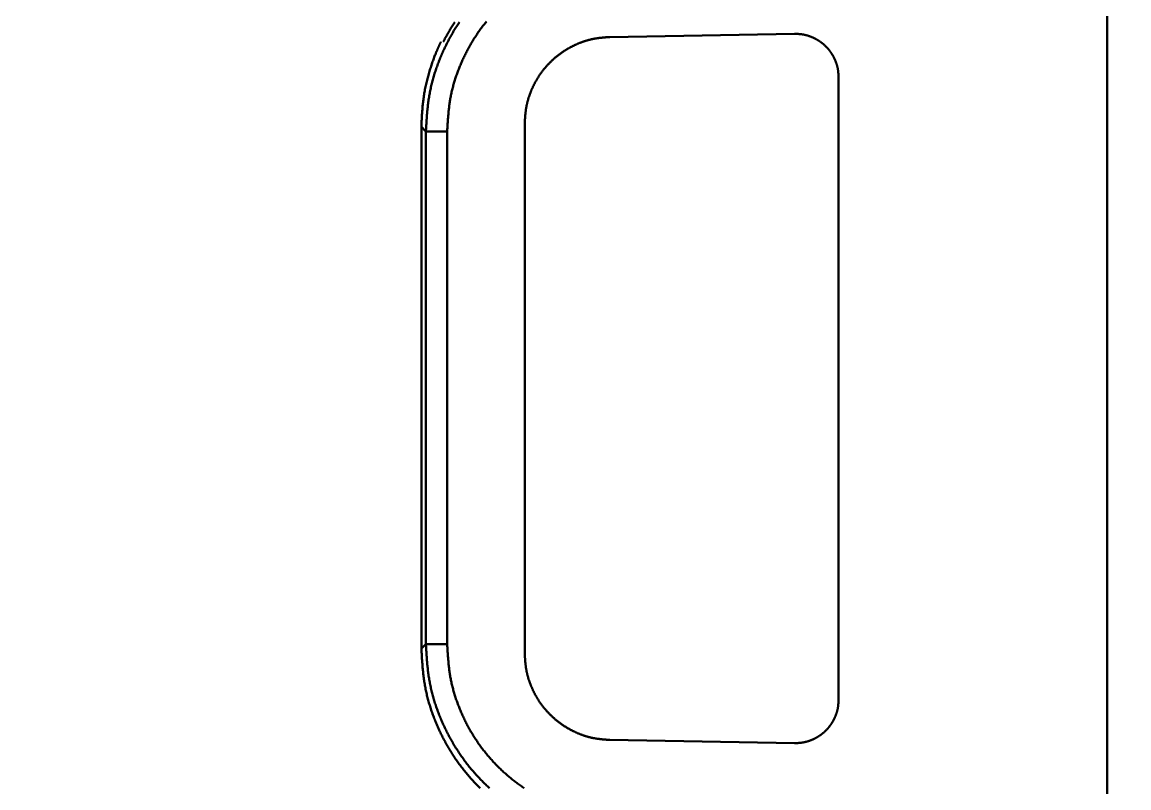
# Model space of a CAD drawing. Header units: millimetres. Extents: x -6033 to 120673, y -4970 to 90533.
# Drawn here: x 87203.54 to 87229.1, y 68774.52 to 68792.19 of the extents above; entities that cross this region are included whole.
import ezdxf
from ezdxf.enums import TextEntityAlignment as Align

# ---------------------------------------------------------------- set-up
doc = ezdxf.new("R2010")
doc.units = ezdxf.units.MM
doc.layers.add('I-AR$0$I-SCOPE', color=252, linetype='Continuous', lineweight=35)
doc.layers.add('I-PLAN$0$_ACM-A-WALL-HACH', color=251, linetype='Continuous', lineweight=9)
doc.layers.add('I-CEILING$0$I-RCP-AIR', color=64, linetype='Continuous')
doc.layers.add('I-CEILING$0$RC-Hatch【天花填充】', color=251, linetype='Continuous')
doc.styles.add('I-CEILING$0$黑体', font='simhei.ttf', dxfattribs={"height": 600})

# ---------------------------------------------------------------- blocks, each defined once
blk = doc.blocks.new('I-AR')
at = {"layer": 'I-AR$0$I-SCOPE'}
h = blk.add_hatch(dxfattribs=at)
h.set_pattern_fill('ANSI31', color=256, scale=200)
h.paths.add_polyline_path([(63300, 72640), (66630, 72640), (66630, 70889.383), (90600, 70890), (90600, 66390), (96650, 66390), (96650, 24876.398), (18340, 24876.398), (18340, 66390), (48090, 66390), (48090, 72640), (51400, 72640), (51400, 72649.887), (52869.5, 72649.887), (52869.5, 72640), (55240, 72640), (55240, 72790), (59460, 72790), (59460, 72640), (61830.5, 72640), (61830.5, 72649.887), (63300, 72649.887)], flags=16)
h.paths.add_polyline_path([(7330, 0), (7330, -1770), (11180, -1770), (11180, 0), (18450, 0), (18450, 2900), (27550, 2900), (27550, 18090), (37037.331, 18090), (37037.331, 17350), (96200, 17350), (96200, 18120), (114640, 18120), (114640, 84500), (0, 84500), (0, 0)])
blk = doc.blocks.new('I-PLAN')
at = {"layer": 'I-PLAN$0$_ACM-A-WALL-HACH'}
h = blk.add_hatch(dxfattribs=at)
h.set_pattern_fill('ANSI31', color=256, scale=10, angle=45)
h.paths.add_polyline_path([(88260, 70790), (88260, 70890), (88030, 70890), (88030, 70790), (88230, 70790)], flags=17)
h.paths.add_polyline_path([(79671.546, 69390), (78155, 69390), (78155, 68990), (77955, 68990), (77955, 69590), (79671.546, 69590)], flags=17)
h.paths.add_polyline_path([(80271.546, 69390), (80271.546, 69590), (80780, 69590), (80780, 68990), (80580, 68990), (80580, 69390)], flags=17)
h.paths.add_polyline_path([(74580, 69590), (73930, 69590), (73930, 69390), (74580, 69390)])
h.paths.add_polyline_path([(68780, 69590), (69430, 69590), (69430, 69390), (68780, 69390)])
h.paths.add_polyline_path([(87280, 66490), (87480, 66490), (87480, 66390), (87280, 66390)])
h.paths.add_polyline_path([(82180, 68990), (82180, 69390), (84230, 69390), (84230, 66490), (84430, 66490), (84430, 69390), (85280, 69390), (85280, 69590), (81980, 69590), (81980, 68990)])
h.paths.add_polyline_path([(87480, 67390), (87480, 69390), (88280, 69390), (88280, 69590), (88080, 69590), (86480, 69590), (86480, 69390), (87280, 69390), (87280, 67390)], flags=17)
h.paths.add_polyline_path([(72130, 68170), (72130, 66490), (72330, 66490), (72330, 67870), (73130, 67870), (73130, 68070), (72330, 68070), (72330, 68170)])
h.paths.add_polyline_path([(71230, 68170), (71230, 66390), (71030, 66390), (71030, 67870), (70230, 67870), (70230, 68070), (71030, 68070), (71030, 68170)])
h.paths.add_polyline_path([(72130, 69070), (72330, 69070), (72330, 69390), (73030, 69390), (73030, 69590), (72130, 69590)])
h.paths.add_polyline_path([(71230, 69070), (71030, 69070), (71030, 69390), (70330, 69390), (70330, 69590), (71230, 69590)])
h.paths.add_polyline_path([(67800, 69490), (67830, 69490), (67830, 69590), (67800, 69590)], flags=17)
h.paths.add_polyline_path([(76755, 69590), (75180, 69590), (75180, 69390), (75330, 69390), (75330, 66390), (75530, 66390), (75530, 69390), (76555, 69390), (76555, 68990), (76755, 68990)])
h.paths.add_polyline_path([(68180, 69590), (68180, 69390), (68030, 69390), (68030, 66520), (67780, 66520), (67780, 66390), (67400, 66390), (67400, 66720), (67830, 66720), (67830, 69590)])
edge = h.paths.add_edge_path()
edge.add_line((89860, 70890), (88860, 70890))
edge.add_line((75530, 66520), (84230, 66520))
edge.add_line((75530, 66720), (84230, 66720))
blk = doc.blocks.new('I-CEILING$0$RPK-22-40FSNQS')
at = {"color": 0, "lineweight": 50}
for p, q in [((-370.414504, -51.398138), (370.414516, -51.398138)), ((-337.185868, -57.603182), (-322.814174, -57.603182)), ((-338.10968, -62.886698), (-338.184126, -58.6233)), ((-321.815916, -58.6233), (-321.890302, -62.886698)), ((-323.890336, -64.851506), (-336.109706, -64.851506)), ((-335.931906, -67.133056), (-335.931906, -66.641858)), ((-335.931906, -66.641858), (-324.103006, -66.641858)), ((-324.103006, -67.133056), (-324.103006, -66.641858)), ((-335.931906, -67.133056), (-336.036988, -67.238138)), ((-324.103006, -67.133056), (-335.931906, -67.133056)), ((-323.997924, -67.238138), (-324.103006, -67.133056)), ((-323.997924, -67.238138), (-336.036988, -67.238138))]:
    blk.add_line(p, q, dxfattribs=at)
for points in [[(-337.185868, -57.603182), (-337.19762, -57.603786), (-337.203496, -57.604092), (-337.20937, -57.604402), (-337.215244, -57.604718), (-337.221118, -57.60504), (-337.226988, -57.605372), (-337.232858, -57.605714), (-337.238728, -57.606068), (-337.244594, -57.606434), (-337.250458, -57.606816), (-337.256322, -57.607214), (-337.262182, -57.607628), (-337.268038, -57.608062), (-337.273892, -57.608516), (-337.279744, -57.60899), (-337.285592, -57.60949), (-337.291436, -57.610014), (-337.297278, -57.610562), (-337.303114, -57.61114), (-337.308948, -57.611746), (-337.314776, -57.612382), (-337.3206, -57.613052), (-337.32642, -57.613754), (-337.332234, -57.61449), (-337.338042, -57.615262), (-337.343846, -57.616074), (-337.349646, -57.616924), (-337.355438, -57.617814), (-337.361224, -57.618746), (-337.367006, -57.619722), (-337.37278, -57.62074), (-337.378548, -57.621802), (-337.384308, -57.622906), (-337.390062, -57.624052), (-337.39581, -57.625238), (-337.40155, -57.626466), (-337.407282, -57.627734), (-337.413006, -57.629042), (-337.418722, -57.63039), (-337.42443, -57.631778), (-337.43013, -57.633202), (-337.435822, -57.634666), (-337.441504, -57.636168), (-337.44718, -57.637706), (-337.452844, -57.639282), (-337.4585, -57.640894), (-337.464146, -57.64254), (-337.469784, -57.644224), (-337.47541, -57.645942), (-337.481026, -57.647696), (-337.486634, -57.649482), (-337.49223, -57.651304), (-337.497816, -57.653158), (-337.503392, -57.655044), (-337.508956, -57.656964), (-337.514508, -57.658914), (-337.52005, -57.660898), (-337.52558, -57.66291), (-337.531098, -57.664954), (-337.536604, -57.66703), (-337.542098, -57.669134), (-337.54758, -57.671268), (-337.55305, -57.673434), (-337.558508, -57.675628), (-337.56395, -57.677854), (-337.569382, -57.68011), (-337.5748, -57.682396), (-337.580204, -57.684712), (-337.585594, -57.68706), (-337.59097, -57.689436), (-337.596332, -57.691844), (-337.60168, -57.694282), (-337.607014, -57.69675), (-337.612334, -57.699248), (-337.617638, -57.701778), (-337.622928, -57.704338), (-337.628202, -57.706926), (-337.63346, -57.709548), (-337.638704, -57.712198), (-337.643932, -57.71488), (-337.649144, -57.71759), (-337.65434, -57.720334), (-337.659518, -57.723106), (-337.664682, -57.72591), (-337.669828, -57.728744), (-337.674958, -57.731608), (-337.68007, -57.734502), (-337.685164, -57.737428), (-337.690242, -57.740384), (-337.695302, -57.743372), (-337.700344, -57.746388), (-337.70537, -57.749436), (-337.710376, -57.752514), (-337.715362, -57.755624), (-337.720332, -57.758762), (-337.725284, -57.76193), (-337.730216, -57.765126), (-337.735128, -57.768354), (-337.740022, -57.77161), (-337.744896, -57.774896), (-337.749752, -57.778212), (-337.754588, -57.781554), (-337.759404, -57.784928), (-337.7642, -57.788328), (-337.768976, -57.791758), (-337.773732, -57.795216), (-337.778468, -57.798702), (-337.783182, -57.802216), (-337.787878, -57.805758), (-337.792552, -57.809328), (-337.797204, -57.812926), (-337.801836, -57.81655), (-337.806446, -57.820202), (-337.811034, -57.823882), (-337.815602, -57.827588), (-337.820148, -57.831322), (-337.82467, -57.835082), (-337.829172, -57.838868), (-337.833652, -57.842682), (-337.838108, -57.84652), (-337.842542, -57.850386), (-337.846954, -57.854278), (-337.851342, -57.858194), (-337.855708, -57.862138), (-337.86005, -57.866106), (-337.86437, -57.8701), (-337.868666, -57.87412), (-337.872938, -57.878166), (-337.877186, -57.882236), (-337.881412, -57.88633), (-337.885612, -57.89045), (-337.88979, -57.894594), (-337.893942, -57.898762), (-337.89807, -57.902956), (-337.902174, -57.907174), (-337.906252, -57.911416), (-337.910306, -57.91568), (-337.914336, -57.91997), (-337.91834, -57.924284), (-337.922318, -57.92862), (-337.926272, -57.93298), (-337.9302, -57.937362), (-337.934104, -57.94177), (-337.93798, -57.946198), (-337.941832, -57.95065), (-337.945656, -57.955126), (-337.949454, -57.959624), (-337.953228, -57.964144), (-337.956974, -57.968686), (-337.960692, -57.97325), (-337.964386, -57.977836), (-337.968052, -57.982444), (-337.97169, -57.987074), (-337.975302, -57.991726), (-337.978886, -57.996398), (-337.982442, -58.001092), (-337.98597, -58.005808), (-337.989472, -58.010542), (-337.992946, -58.0153), (-337.99639, -58.020076), (-337.999808, -58.024874), (-338.003196, -58.02969), (-338.006556, -58.034528), (-338.009888, -58.039384), (-338.013192, -58.04426), (-338.016466, -58.049156), (-338.01971, -58.054072), (-338.022926, -58.059006), (-338.026112, -58.06396), (-338.02927, -58.068932), (-338.032398, -58.073922), (-338.035496, -58.07893), (-338.038562, -58.083958), (-338.0416, -58.089004), (-338.044608, -58.094066), (-338.047586, -58.099146), (-338.050532, -58.104244), (-338.053448, -58.10936), (-338.056334, -58.114494), (-338.059188, -58.119642), (-338.062012, -58.12481), (-338.064806, -58.129992), (-338.067568, -58.135192), (-338.070298, -58.140408), (-338.073, -58.14564), (-338.075668, -58.150888), (-338.078308, -58.156152), (-338.080916, -58.161432), (-338.083494, -58.166728), (-338.08604, -58.172038), (-338.088556, -58.177362), (-338.091042, -58.182702), (-338.093496, -58.188058), (-338.095922, -58.193426), (-338.098314, -58.19881), (-338.100678, -58.204208), (-338.10301, -58.209618), (-338.105314, -58.215044), (-338.107586, -58.220482), (-338.109826, -58.225934), (-338.112038, -58.2314), (-338.114218, -58.236878), (-338.116368, -58.24237), (-338.118488, -58.247872), (-338.120578, -58.25339), (-338.122638, -58.258918), (-338.124666, -58.264458), (-338.126666, -58.27001), (-338.128634, -58.275574), (-338.130574, -58.28115), (-338.132482, -58.286738), (-338.134358, -58.292336), (-338.136204, -58.297944), (-338.138016, -58.303564), (-338.139798, -58.309196), (-338.141546, -58.314836), (-338.14326, -58.320488), (-338.14494, -58.326148), (-338.146588, -58.331818), (-338.1482, -58.337498), (-338.149776, -58.343188), (-338.151318, -58.348886), (-338.152824, -58.354594), (-338.154292, -58.36031), (-338.155726, -58.366034), (-338.15712, -58.371768), (-338.158478, -58.377508), (-338.159798, -58.383258), (-338.161078, -58.389014), (-338.16232, -58.394778), (-338.163522, -58.400548), (-338.164684, -58.406326), (-338.165808, -58.412112), (-338.166888, -58.417904), (-338.167928, -58.423702), (-338.168928, -58.429506), (-338.169884, -58.435316), (-338.170798, -58.441132), (-338.17167, -58.446952), (-338.172498, -58.45278), (-338.173284, -58.458612), (-338.174028, -58.46445), (-338.174736, -58.470292), (-338.175404, -58.476138), (-338.176036, -58.48199), (-338.176634, -58.487844), (-338.177198, -58.493704), (-338.177732, -58.499568), (-338.178234, -58.505436), (-338.178708, -58.511306), (-338.179152, -58.517182), (-338.179572, -58.52306), (-338.179968, -58.52894), (-338.18034, -58.534824), (-338.18069, -58.54071), (-338.18102, -58.546598), (-338.181332, -58.55249), (-338.181626, -58.558384), (-338.181904, -58.564278), (-338.182166, -58.570176), (-338.182418, -58.576074), (-338.182656, -58.581974), (-338.182884, -58.587876), (-338.183106, -58.593778), (-338.183318, -58.599682), (-338.183526, -58.605586), (-338.183728, -58.61149), (-338.183928, -58.617396), (-338.184126, -58.6233)], [(-321.815916, -58.6233), (-321.816112, -58.617396), (-321.81631, -58.61149), (-321.81651, -58.605586), (-321.816714, -58.599682), (-321.816926, -58.593778), (-321.817144, -58.587876), (-321.81737, -58.581974), (-321.817606, -58.576074), (-321.817854, -58.570176), (-321.818116, -58.564278), (-321.818392, -58.558382), (-321.818684, -58.55249), (-321.818994, -58.546598), (-321.819322, -58.54071), (-321.81967, -58.534824), (-321.82004, -58.52894), (-321.820434, -58.52306), (-321.82085, -58.517182), (-321.821296, -58.511308), (-321.821766, -58.505436), (-321.822268, -58.499568), (-321.822798, -58.493706), (-321.82336, -58.487846), (-321.823956, -58.48199), (-321.824588, -58.476138), (-321.825254, -58.470292), (-321.82596, -58.46445), (-321.826704, -58.458612), (-321.827488, -58.45278), (-321.828314, -58.446952), (-321.829184, -58.441132), (-321.830096, -58.435316), (-321.831052, -58.429504), (-321.832048, -58.4237), (-321.833088, -58.417902), (-321.834168, -58.412112), (-321.83529, -58.406326), (-321.836452, -58.400548), (-321.837654, -58.394778), (-321.838894, -58.389014), (-321.840176, -58.383258), (-321.841494, -58.377508), (-321.842852, -58.371768), (-321.844246, -58.366034), (-321.845678, -58.36031), (-321.847148, -58.354594), (-321.848654, -58.348888), (-321.850196, -58.343188), (-321.851774, -58.3375), (-321.853386, -58.33182), (-321.855034, -58.326148), (-321.856716, -58.320488), (-321.85843, -58.314836), (-321.86018, -58.309196), (-321.861962, -58.303566), (-321.863776, -58.297946), (-321.865622, -58.292336), (-321.8675, -58.286738), (-321.869408, -58.28115), (-321.871348, -58.275574), (-321.87332, -58.27001), (-321.87532, -58.264458), (-321.87735, -58.258918), (-321.879412, -58.253388), (-321.881504, -58.247872), (-321.883626, -58.242368), (-321.88578, -58.236878), (-321.887962, -58.2314), (-321.890176, -58.225934), (-321.89242, -58.220482), (-321.894696, -58.215044), (-321.897, -58.209618), (-321.899336, -58.204206), (-321.901702, -58.19881), (-321.904098, -58.193426), (-321.906526, -58.188058), (-321.908982, -58.182702), (-321.91147, -58.177364), (-321.91399, -58.172038), (-321.916538, -58.166728), (-321.919118, -58.161434), (-321.921728, -58.156154), (-321.924368, -58.15089), (-321.92704, -58.145642), (-321.929742, -58.14041), (-321.932474, -58.135194), (-321.935236, -58.129994), (-321.93803, -58.12481), (-321.940854, -58.119644), (-321.943708, -58.114494), (-321.946594, -58.10936), (-321.94951, -58.104244), (-321.952456, -58.099146), (-321.955432, -58.094066), (-321.958438, -58.089002), (-321.961476, -58.083958), (-321.964542, -58.07893), (-321.967638, -58.073922), (-321.970764, -58.06893), (-321.973918, -58.063958), (-321.977104, -58.059006), (-321.980318, -58.054072), (-321.98356, -58.049156), (-321.986832, -58.04426), (-321.990132, -58.039384), (-321.993462, -58.034528), (-321.99682, -58.02969), (-322.000206, -58.024874), (-322.00362, -58.020076), (-322.007064, -58.0153), (-322.010534, -58.010544), (-322.014032, -58.005808), (-322.01756, -58.001092), (-322.021114, -57.9964), (-322.024694, -57.991726), (-322.028304, -57.987074), (-322.03194, -57.982444), (-322.035602, -57.977836), (-322.039294, -57.97325), (-322.04301, -57.968686), (-322.046754, -57.964142), (-322.050524, -57.959622), (-322.054322, -57.955126), (-322.058144, -57.95065), (-322.061994, -57.946198), (-322.06587, -57.941768), (-322.06977, -57.937362), (-322.073698, -57.93298), (-322.07765, -57.92862), (-322.081628, -57.924282), (-322.085632, -57.91997), (-322.089662, -57.91568), (-322.093716, -57.911416), (-322.097794, -57.907174), (-322.101898, -57.902956), (-322.106026, -57.898764), (-322.11018, -57.894594), (-322.114356, -57.89045), (-322.118558, -57.88633), (-322.122784, -57.882236), (-322.127032, -57.878166), (-322.131306, -57.874122), (-322.135602, -57.870102), (-322.139924, -57.866108), (-322.144268, -57.862138), (-322.148634, -57.858196), (-322.153024, -57.854278), (-322.157438, -57.850386), (-322.161874, -57.84652), (-322.166332, -57.842682), (-322.170814, -57.838868), (-322.175316, -57.835082), (-322.179842, -57.831322), (-322.18439, -57.827588), (-322.18896, -57.823882), (-322.193552, -57.820202), (-322.198164, -57.81655), (-322.2028, -57.812924), (-322.207454, -57.809328), (-322.212132, -57.805758), (-322.216828, -57.802216), (-322.221546, -57.798702), (-322.226286, -57.795216), (-322.231044, -57.791758), (-322.235822, -57.788328), (-322.240622, -57.784928), (-322.24544, -57.781554), (-322.250278, -57.778212), (-322.255136, -57.774896), (-322.260012, -57.771612), (-322.264908, -57.768354), (-322.269824, -57.765128), (-322.274756, -57.76193), (-322.279708, -57.758762), (-322.28468, -57.755624), (-322.289668, -57.752516), (-322.294674, -57.749438), (-322.299698, -57.74639), (-322.30474, -57.743372), (-322.3098, -57.740384), (-322.314878, -57.737428), (-322.319972, -57.734502), (-322.325082, -57.731608), (-322.33021, -57.728742), (-322.335354, -57.725908), (-322.340516, -57.723106), (-322.345694, -57.720332), (-322.350886, -57.71759), (-322.356096, -57.714878), (-322.361322, -57.712198), (-322.366562, -57.709546), (-322.371818, -57.706926), (-322.37709, -57.704338), (-322.382378, -57.701778), (-322.387678, -57.69925), (-322.392996, -57.69675), (-322.398326, -57.694282), (-322.403672, -57.691844), (-322.409032, -57.689438), (-322.414406, -57.68706), (-322.419794, -57.684714), (-322.425196, -57.682398), (-322.430612, -57.680112), (-322.43604, -57.677856), (-322.441482, -57.67563), (-322.446938, -57.673434), (-322.452406, -57.67127), (-322.457886, -57.669134), (-322.46338, -57.66703), (-322.468886, -57.664954), (-322.474404, -57.66291), (-322.479934, -57.660896), (-322.485476, -57.658914), (-322.491028, -57.656962), (-322.496594, -57.655044), (-322.50217, -57.653156), (-322.507758, -57.651302), (-322.513356, -57.649482), (-322.518964, -57.647694), (-322.524582, -57.645942), (-322.530212, -57.644224), (-322.535852, -57.64254), (-322.5415, -57.640892), (-322.547158, -57.63928), (-322.552826, -57.637706), (-322.558502, -57.636168), (-322.564188, -57.634666), (-322.569884, -57.633202), (-322.575586, -57.631778), (-322.581298, -57.63039), (-322.587016, -57.629044), (-322.592744, -57.627736), (-322.598478, -57.626468), (-322.60422, -57.62524), (-322.60997, -57.624052), (-322.615726, -57.622906), (-322.62149, -57.621804), (-322.62726, -57.620742), (-322.633036, -57.619722), (-322.638818, -57.618746), (-322.644606, -57.617814), (-322.6504, -57.616924), (-322.6562, -57.616074), (-322.662006, -57.615262), (-322.667816, -57.61449), (-322.673632, -57.613752), (-322.679452, -57.61305), (-322.685276, -57.612382), (-322.691104, -57.611746), (-322.696938, -57.61114), (-322.702776, -57.610562), (-322.708616, -57.610014), (-322.714462, -57.60949), (-322.72031, -57.608992), (-322.72616, -57.608516), (-322.732014, -57.608062), (-322.737872, -57.607628), (-322.743732, -57.607214), (-322.749594, -57.606818), (-322.755458, -57.606436), (-322.761324, -57.60607), (-322.767192, -57.605716), (-322.77306, -57.605374), (-322.778932, -57.605042), (-322.784804, -57.604718), (-322.790676, -57.604402), (-322.79655, -57.604092), (-322.802426, -57.603786), (-322.814174, -57.603182)], [(-338.000008, -66.735158), (-338.024214, -66.721496), (-338.048414, -66.70783), (-338.072608, -66.69415), (-338.096788, -66.680454), (-338.120952, -66.666732), (-338.145096, -66.652982), (-338.169214, -66.639196), (-338.193304, -66.625368), (-338.21736, -66.611492), (-338.24138, -66.597562), (-338.265356, -66.583574), (-338.289288, -66.56952), (-338.313172, -66.555394), (-338.337, -66.541192), (-338.360772, -66.526906), (-338.38448, -66.51253), (-338.408122, -66.49806), (-338.431696, -66.483488), (-338.455194, -66.46881)], [(-335.931906, -67.133056), (-335.961352, -67.13138), (-335.990796, -67.129696), (-336.020238, -67.127996), (-336.049674, -67.12627), (-336.079108, -67.124514), (-336.108534, -67.122718), (-336.137954, -67.120872), (-336.167364, -67.11897), (-336.196762, -67.117004), (-336.226152, -67.114966), (-336.255528, -67.112846), (-336.28489, -67.11064), (-336.314236, -67.108334), (-336.343566, -67.105926), (-336.372878, -67.103404), (-336.402172, -67.100762), (-336.431446, -67.097992), (-336.460698, -67.095084), (-336.489926, -67.092032), (-336.519132, -67.088826), (-336.548312, -67.08546), (-336.577464, -67.081926), (-336.60659, -67.078212), (-336.635686, -67.074316), (-336.664752, -67.070226), (-336.693788, -67.065934), (-336.722788, -67.061434), (-336.751756, -67.056716), (-336.780688, -67.051772), (-336.809584, -67.046596), (-336.838442, -67.04118), (-336.86726, -67.035524), (-336.896038, -67.029634), (-336.924774, -67.023508), (-336.953468, -67.017152), (-336.982118, -67.010566), (-337.010722, -67.003756), (-337.039282, -66.996722), (-337.067792, -66.989466), (-337.096254, -66.981992), (-337.124666, -66.974302), (-337.153026, -66.966398), (-337.181334, -66.958284), (-337.20959, -66.949962), (-337.23779, -66.941436), (-337.265934, -66.932704), (-337.294022, -66.923774), (-337.32205, -66.914644), (-337.35002, -66.90532), (-337.377928, -66.895802), (-337.405774, -66.886094), (-337.433558, -66.8762), (-337.461276, -66.866118), (-337.48893, -66.855856), (-337.516516, -66.845412), (-337.544036, -66.834792), (-337.571484, -66.823996), (-337.598864, -66.813028), (-337.626172, -66.801892), (-337.653406, -66.790586), (-337.680568, -66.779116), (-337.707654, -66.767482), (-337.734664, -66.755682), (-337.761596, -66.743718), (-337.78845, -66.731588), (-337.815224, -66.719296), (-337.841918, -66.706836), (-337.868528, -66.694214), (-337.895058, -66.681426), (-337.921502, -66.668474), (-337.947862, -66.655356), (-337.974134, -66.642074), (-338.00032, -66.628628), (-338.026416, -66.615018), (-338.052424, -66.601242), (-338.07834, -66.587302), (-338.104166, -66.573196), (-338.129896, -66.558928), (-338.155534, -66.544494), (-338.181076, -66.529896), (-338.206522, -66.515132), (-338.23187, -66.500204), (-338.25712, -66.485112), (-338.282268, -66.469856), (-338.307318, -66.454434), (-338.332264, -66.43885), (-338.357108, -66.4231), (-338.381848, -66.407184), (-338.406482, -66.391106), (-338.43101, -66.374862), (-338.45543, -66.358454)], [(-338.468454, -65.734286), (-338.448176, -65.75083), (-338.427788, -65.767238), (-338.407296, -65.78351), (-338.386696, -65.799648), (-338.365994, -65.815648), (-338.345186, -65.83151), (-338.324274, -65.847234), (-338.303262, -65.86282), (-338.282146, -65.878264), (-338.26093, -65.893566), (-338.239616, -65.908728), (-338.2182, -65.923748), (-338.196688, -65.938622), (-338.175078, -65.953352), (-338.15337, -65.967938), (-338.131568, -65.982376), (-338.10967, -65.99667), (-338.08768, -66.010816), (-338.065596, -66.024816), (-338.04342, -66.03867), (-338.021154, -66.052378), (-337.998796, -66.06594), (-337.976352, -66.079356), (-337.953818, -66.092624), (-337.9312, -66.105748), (-337.908494, -66.118724), (-337.885704, -66.131554), (-337.86283, -66.144238), (-337.839874, -66.156774), (-337.816834, -66.169166), (-337.793716, -66.18141), (-337.770516, -66.19351), (-337.74724, -66.205462), (-337.723884, -66.217268), (-337.700452, -66.228926), (-337.676944, -66.24044), (-337.653362, -66.251806), (-337.629706, -66.263028), (-337.605978, -66.274102), (-337.582178, -66.285028), (-337.558306, -66.29581), (-337.534366, -66.306446), (-337.510356, -66.316934), (-337.48628, -66.327276), (-337.462136, -66.337472), (-337.437926, -66.34752), (-337.413652, -66.35742), (-337.389316, -66.36717), (-337.364916, -66.376766), (-337.340454, -66.386206), (-337.315932, -66.395488), (-337.29135, -66.404612), (-337.266712, -66.413572), (-337.242016, -66.422368), (-337.217262, -66.430996), (-337.192454, -66.439454), (-337.167594, -66.447742), (-337.142678, -66.455858), (-337.117712, -66.463796), (-337.092696, -66.471556), (-337.067628, -66.479136), (-337.042514, -66.486532), (-337.01735, -66.493744), (-336.99214, -66.500768), (-336.966886, -66.507602), (-336.941586, -66.514246), (-336.916244, -66.520694), (-336.890858, -66.526946), (-336.865432, -66.533), (-336.839966, -66.538854), (-336.814462, -66.544502), (-336.788918, -66.549946), (-336.763338, -66.555184), (-336.737722, -66.56021), (-336.71207, -66.565024), (-336.686386, -66.569624), (-336.660668, -66.574018), (-336.63492, -66.578212), (-336.609142, -66.582212), (-336.583332, -66.586026), (-336.557496, -66.589662), (-336.531632, -66.593124), (-336.505744, -66.596424), (-336.479828, -66.599566), (-336.45389, -66.602556), (-336.42793, -66.605406), (-336.401948, -66.608118), (-336.375946, -66.610702), (-336.349926, -66.613164), (-336.323886, -66.61551), (-336.29783, -66.617752), (-336.271758, -66.619892), (-336.245672, -66.621938), (-336.219572, -66.6239), (-336.19346, -66.625782), (-336.167336, -66.627594), (-336.141204, -66.62934), (-336.11506, -66.63103), (-336.08891, -66.63267), (-336.062754, -66.634268), (-336.03659, -66.635828), (-336.010422, -66.63736), (-335.984252, -66.638872), (-335.95808, -66.640368), (-335.931906, -66.641858)], [(-320.779938, -65.666312), (-320.79986, -65.688004), (-320.819922, -65.709566), (-320.840126, -65.730996), (-320.860468, -65.752294), (-320.88095, -65.773458), (-320.901568, -65.79449), (-320.922324, -65.815388), (-320.943214, -65.836148), (-320.96424, -65.856772), (-320.9854, -65.87726), (-321.006692, -65.897608), (-321.028118, -65.917816), (-321.049674, -65.937884), (-321.07136, -65.95781), (-321.093174, -65.977594), (-321.115118, -65.997234), (-321.137188, -66.01673), (-321.159386, -66.03608), (-321.181708, -66.055286), (-321.204154, -66.074342), (-321.226726, -66.093252), (-321.249418, -66.112012), (-321.272234, -66.130622), (-321.29517, -66.14908), (-321.318226, -66.167386), (-321.3414, -66.18554), (-321.364692, -66.20354), (-321.388102, -66.221386), (-321.411628, -66.239074), (-321.43527, -66.256606), (-321.459024, -66.273982), (-321.482892, -66.291198), (-321.506874, -66.308254), (-321.530966, -66.325148), (-321.55517, -66.341882), (-321.579482, -66.358454), (-321.603902, -66.374862), (-321.628432, -66.391106), (-321.653066, -66.407186), (-321.677808, -66.4231), (-321.702654, -66.43885), (-321.727602, -66.454436), (-321.752652, -66.469856), (-321.777804, -66.485114), (-321.803056, -66.500206), (-321.828406, -66.515132), (-321.853854, -66.529896), (-321.879398, -66.544494), (-321.905038, -66.558928), (-321.930772, -66.573196), (-321.956598, -66.587302), (-321.982518, -66.601242), (-322.008528, -66.615016), (-322.034626, -66.628628), (-322.060814, -66.642074), (-322.08709, -66.655356), (-322.113452, -66.668472), (-322.139898, -66.681424), (-322.16643, -66.694212), (-322.193044, -66.706836), (-322.219738, -66.719294), (-322.246514, -66.731588), (-322.27337, -66.743716), (-322.300304, -66.75568), (-322.327316, -66.76748), (-322.354402, -66.779116), (-322.381564, -66.790586), (-322.4088, -66.801892), (-322.43611, -66.81303), (-322.46349, -66.823998), (-322.49094, -66.834794), (-322.51846, -66.845414), (-322.546048, -66.855858), (-322.573702, -66.86612), (-322.60142, -66.8762), (-322.629204, -66.886096), (-322.657052, -66.895804), (-322.68496, -66.90532), (-322.71293, -66.914646), (-322.74096, -66.923774), (-322.769046, -66.932706), (-322.797192, -66.941436), (-322.825392, -66.949964), (-322.853646, -66.958284), (-322.881954, -66.966398), (-322.910316, -66.974302), (-322.938726, -66.981992), (-322.967188, -66.989464), (-322.995698, -66.99672), (-323.024256, -67.003754), (-323.05286, -67.010566), (-323.08151, -67.01715), (-323.110202, -67.023508), (-323.138938, -67.029632), (-323.167714, -67.035524), (-323.196532, -67.04118), (-323.225388, -67.046596), (-323.254282, -67.051772), (-323.283212, -67.056716), (-323.312178, -67.061434), (-323.341178, -67.065934), (-323.37021, -67.070226), (-323.399276, -67.074316), (-323.42837, -67.078214), (-323.457494, -67.081926), (-323.486646, -67.085462), (-323.515824, -67.088828), (-323.545026, -67.092032), (-323.574254, -67.095084), (-323.603504, -67.097992), (-323.632776, -67.100762), (-323.662068, -67.103404), (-323.691378, -67.105926), (-323.720706, -67.108334), (-323.75005, -67.110638), (-323.77941, -67.112846), (-323.808784, -67.114964), (-323.83817, -67.117002), (-323.867568, -67.118968), (-323.896976, -67.12087), (-323.926392, -67.122716), (-323.955816, -67.124512), (-323.985248, -67.12627), (-324.014682, -67.127994), (-324.044122, -67.129694), (-324.073564, -67.13138), (-324.103006, -67.133056)], [(-324.103006, -66.641858), (-324.076832, -66.640368), (-324.050658, -66.638872), (-324.024488, -66.637362), (-323.99832, -66.63583), (-323.972158, -66.634268), (-323.946, -66.632672), (-323.91985, -66.631032), (-323.893708, -66.629342), (-323.867574, -66.627596), (-323.84145, -66.625784), (-323.815338, -66.623902), (-323.789238, -66.62194), (-323.763152, -66.619892), (-323.73708, -66.617752), (-323.711026, -66.615512), (-323.684986, -66.613164), (-323.658966, -66.610702), (-323.632964, -66.608118), (-323.606982, -66.605404), (-323.581022, -66.602556), (-323.555084, -66.599564), (-323.52917, -66.596422), (-323.50328, -66.593124), (-323.477416, -66.58966), (-323.45158, -66.586024), (-323.425772, -66.58221), (-323.399992, -66.57821), (-323.374244, -66.574018), (-323.348526, -66.569624), (-323.32284, -66.565024), (-323.29719, -66.56021), (-323.271574, -66.555184), (-323.245994, -66.549948), (-323.22045, -66.544504), (-323.194944, -66.538854), (-323.169478, -66.533002), (-323.144052, -66.526948), (-323.118668, -66.520696), (-323.093324, -66.514246), (-323.068026, -66.507604), (-323.04277, -66.500768), (-323.017562, -66.493744), (-322.992398, -66.486532), (-322.967284, -66.479134), (-322.942216, -66.471556), (-322.9172, -66.463794), (-322.892234, -66.455856), (-322.86732, -66.447742), (-322.842458, -66.439454), (-322.81765, -66.430994), (-322.792898, -66.422366), (-322.768202, -66.41357), (-322.743562, -66.40461), (-322.71898, -66.395488), (-322.69446, -66.386206), (-322.669998, -66.376764), (-322.645598, -66.36717), (-322.62126, -66.35742), (-322.596986, -66.34752), (-322.572776, -66.337472), (-322.548632, -66.327276), (-322.524556, -66.316934), (-322.500546, -66.306446), (-322.476604, -66.295812), (-322.452734, -66.28503), (-322.428934, -66.274102), (-322.405204, -66.263028), (-322.381548, -66.251808), (-322.357966, -66.240442), (-322.334458, -66.228928), (-322.311026, -66.217268), (-322.287672, -66.205462), (-322.264394, -66.19351), (-322.241196, -66.181412), (-322.218076, -66.169166), (-322.195038, -66.156776), (-322.172082, -66.144238), (-322.149208, -66.131554), (-322.126418, -66.118724), (-322.103714, -66.105746), (-322.081094, -66.092624), (-322.05856, -66.079354), (-322.036116, -66.06594), (-322.01376, -66.052378), (-321.991492, -66.03867), (-321.969316, -66.024816), (-321.947232, -66.010816), (-321.925242, -65.99667), (-321.903344, -65.982376), (-321.881542, -65.967938), (-321.859834, -65.953352), (-321.838224, -65.938622), (-321.81671, -65.923748), (-321.795296, -65.90873), (-321.77398, -65.893568), (-321.752764, -65.878264), (-321.73165, -65.86282), (-321.710636, -65.847236), (-321.689726, -65.831512), (-321.668918, -65.815648), (-321.648214, -65.799648), (-321.627616, -65.78351), (-321.607124, -65.767238), (-321.586736, -65.750828), (-321.566458, -65.734286), (-321.546288, -65.71761), (-321.526226, -65.700802), (-321.506274, -65.68386), (-321.486432, -65.66679), (-321.466702, -65.649588), (-321.447086, -65.632258), (-321.42758, -65.614798), (-321.40819, -65.597212), (-321.388916, -65.5795), (-321.369756, -65.561662), (-321.350712, -65.543698), (-321.331786, -65.52561), (-321.312978, -65.5074), (-321.294288, -65.489066), (-321.27572, -65.470612), (-321.25727, -65.452036), (-321.238944, -65.433342), (-321.220738, -65.414528), (-321.202658, -65.395594), (-321.1847, -65.376546), (-321.166866, -65.357378), (-321.14916, -65.338096), (-321.13158, -65.3187), (-321.114126, -65.29919), (-321.096802, -65.279566), (-321.079606, -65.259828), (-321.06254, -65.23998), (-321.045606, -65.220022), (-321.028804, -65.199954), (-321.012132, -65.179776), (-320.995596, -65.15949), (-320.979192, -65.139098), (-320.962924, -65.118598), (-320.946794, -65.097992), (-320.930798, -65.077282), (-320.91494, -65.056468), (-320.899222, -65.03555), (-320.883642, -65.01453), (-320.868202, -64.993408), (-320.852904, -64.972186), (-320.837748, -64.950864), (-320.822734, -64.929442), (-320.807864, -64.907922), (-320.793138, -64.886306), (-320.778558, -64.864592)], [(-320.775866, -65.878558), (-320.796484, -65.899592), (-320.81724, -65.920488), (-320.838132, -65.94125), (-320.859158, -65.961876), (-320.880318, -65.982362), (-320.90161, -66.002712), (-320.923036, -66.02292), (-320.944592, -66.04299), (-320.966278, -66.062916), (-320.988092, -66.0827), (-321.010036, -66.102342), (-321.032106, -66.121838), (-321.054304, -66.14119), (-321.076626, -66.160394), (-321.099074, -66.179452), (-321.121644, -66.198362), (-321.144338, -66.217122), (-321.167152, -66.235732), (-321.190088, -66.254192), (-321.213144, -66.2725), (-321.236318, -66.290654), (-321.25961, -66.308654), (-321.28302, -66.326498), (-321.306546, -66.344188), (-321.330186, -66.361722), (-321.353942, -66.379096), (-321.37781, -66.396312), (-321.401792, -66.413368), (-321.425884, -66.430264), (-321.450086, -66.446998), (-321.474398, -66.46357), (-321.49882, -66.479978), (-321.523348, -66.496222), (-321.547984, -66.512302), (-321.572724, -66.528218), (-321.59757, -66.543968), (-321.622518, -66.559554), (-321.64757, -66.574974), (-321.67272, -66.590232), (-321.697972, -66.605324), (-321.723322, -66.62025), (-321.74877, -66.635014), (-321.774316, -66.649612), (-321.799954, -66.664046), (-321.825688, -66.678314), (-321.851516, -66.69242), (-321.877434, -66.70636), (-321.903444, -66.720134), (-321.929544, -66.733746), (-321.955732, -66.747192), (-321.982006, -66.760474), (-322.008368, -66.77359), (-322.034816, -66.786542), (-322.061346, -66.79933), (-322.08796, -66.811952), (-322.114656, -66.82441), (-322.141432, -66.836704), (-322.168286, -66.848834), (-322.19522, -66.860798), (-322.222232, -66.872598), (-322.24932, -66.884232), (-322.276482, -66.895702), (-322.303718, -66.907008), (-322.331026, -66.918146), (-322.358406, -66.929114), (-322.385858, -66.93991), (-322.413376, -66.95053), (-322.440964, -66.960972), (-322.468618, -66.971236), (-322.496338, -66.981316), (-322.524122, -66.99121), (-322.551968, -67.000918), (-322.579878, -67.010434), (-322.607848, -67.019758), (-322.635876, -67.028888), (-322.663964, -67.037818), (-322.692108, -67.046548), (-322.720308, -67.055076), (-322.748564, -67.063396), (-322.776872, -67.07151), (-322.805232, -67.079412), (-322.833644, -67.087102), (-322.862106, -67.094574), (-322.890616, -67.10183), (-322.919174, -67.108864), (-322.947778, -67.115674), (-322.976426, -67.122258), (-323.005118, -67.128614), (-323.033854, -67.13474), (-323.062632, -67.14063), (-323.091448, -67.146286), (-323.120304, -67.1517), (-323.149198, -67.156878), (-323.178128, -67.16182), (-323.207094, -67.166538), (-323.236094, -67.171038), (-323.265128, -67.175328), (-323.294192, -67.179418), (-323.323286, -67.183314), (-323.35241, -67.187026), (-323.381562, -67.19056), (-323.41074, -67.193926), (-323.439944, -67.19713), (-323.469172, -67.200182), (-323.498422, -67.203088), (-323.527692, -67.205858), (-323.556984, -67.2085), (-323.586294, -67.21102), (-323.615624, -67.213428), (-323.644968, -67.21573), (-323.674328, -67.217938), (-323.703702, -67.220056), (-323.733088, -67.222092), (-323.762486, -67.224058), (-323.791892, -67.225958), (-323.82131, -67.227804), (-323.850734, -67.2296), (-323.880164, -67.231356), (-323.9096, -67.23308), (-323.939038, -67.23478), (-323.96848, -67.236464), (-323.997924, -67.238138)], [(-336.109706, -64.851506), (-336.122652, -64.850778), (-336.135596, -64.850046), (-336.14854, -64.849306), (-336.161482, -64.848558), (-336.174422, -64.847794), (-336.18736, -64.847014), (-336.200294, -64.846212), (-336.213224, -64.845386), (-336.22615, -64.84453), (-336.239072, -64.843646), (-336.251988, -64.842724), (-336.264896, -64.841766), (-336.2778, -64.840764), (-336.290696, -64.839718), (-336.303586, -64.838622), (-336.316466, -64.837474), (-336.329338, -64.83627), (-336.342202, -64.835006), (-336.355056, -64.83368), (-336.367898, -64.832286), (-336.38073, -64.830824), (-336.393552, -64.829288), (-336.40636, -64.827674), (-336.419158, -64.82598), (-336.43194, -64.824202), (-336.444712, -64.822336), (-336.457468, -64.82038), (-336.470208, -64.818328), (-336.482936, -64.81618), (-336.495646, -64.813928), (-336.50834, -64.811574), (-336.52102, -64.809116), (-336.53368, -64.806554), (-336.546322, -64.80389), (-336.558948, -64.801128), (-336.571554, -64.798264), (-336.58414, -64.795302), (-336.596708, -64.792244), (-336.609254, -64.78909), (-336.62178, -64.78584), (-336.634284, -64.782496), (-336.646768, -64.77906), (-336.659228, -64.775534), (-336.671664, -64.771914), (-336.684078, -64.768206), (-336.696468, -64.76441), (-336.708832, -64.760528), (-336.721172, -64.756558), (-336.733486, -64.752502), (-336.745774, -64.748364), (-336.758036, -64.744142), (-336.77027, -64.73984), (-336.782476, -64.735456), (-336.794654, -64.730992), (-336.806804, -64.726452), (-336.818924, -64.721832), (-336.831016, -64.717138), (-336.843076, -64.712368), (-336.855104, -64.707522), (-336.867102, -64.702606), (-336.879068, -64.697616), (-336.891002, -64.692556), (-336.902902, -64.687424), (-336.91477, -64.68222), (-336.926604, -64.676944), (-336.938404, -64.671596), (-336.950168, -64.666176), (-336.961898, -64.660686), (-336.973592, -64.655124), (-336.98525, -64.649488), (-336.99687, -64.643782), (-337.008454, -64.638004), (-337.02, -64.632154), (-337.031508, -64.626234), (-337.042978, -64.62024), (-337.054408, -64.614176), (-337.0658, -64.608038), (-337.07715, -64.60183), (-337.088462, -64.59555), (-337.09973, -64.589198), (-337.110958, -64.582774), (-337.122146, -64.576278), (-337.133288, -64.56971), (-337.14439, -64.563072), (-337.155448, -64.55636), (-337.16646, -64.549578), (-337.17743, -64.542722), (-337.188354, -64.535796), (-337.199234, -64.528798), (-337.210068, -64.521728), (-337.220854, -64.514586), (-337.231596, -64.507372), (-337.24229, -64.500088), (-337.252936, -64.492734), (-337.263534, -64.48531), (-337.274084, -64.477814), (-337.284586, -64.47025), (-337.295038, -64.462618), (-337.305442, -64.454916), (-337.315794, -64.447148), (-337.326096, -64.43931), (-337.336348, -64.431406), (-337.34655, -64.423436), (-337.356698, -64.415398), (-337.366796, -64.407294), (-337.37684, -64.399124), (-337.386832, -64.39089), (-337.39677, -64.38259), (-337.406656, -64.374228), (-337.416486, -64.3658), (-337.426262, -64.357308), (-337.435984, -64.348754), (-337.44565, -64.340136), (-337.45526, -64.331456), (-337.464814, -64.322714), (-337.474312, -64.313912), (-337.483752, -64.305046), (-337.493134, -64.296122), (-337.50246, -64.287136), (-337.511726, -64.27809), (-337.520934, -64.268986), (-337.530084, -64.259822), (-337.539174, -64.250598), (-337.548204, -64.241318), (-337.557174, -64.231978), (-337.566082, -64.222582), (-337.57493, -64.213128), (-337.583716, -64.203618), (-337.592442, -64.194052), (-337.601104, -64.184428), (-337.609702, -64.17475), (-337.61824, -64.165018), (-337.626712, -64.15523), (-337.635122, -64.145388), (-337.643466, -64.135492), (-337.651746, -64.125542), (-337.65996, -64.11554), (-337.66811, -64.105484), (-337.676192, -64.095376), (-337.68421, -64.085216), (-337.69216, -64.075004), (-337.700042, -64.064742), (-337.707858, -64.054428), (-337.715604, -64.044064), (-337.723282, -64.03365), (-337.730892, -64.023188), (-337.738434, -64.012674), (-337.745904, -64.002114), (-337.753306, -63.991504), (-337.760636, -63.980846), (-337.767896, -63.97014), (-337.775084, -63.959388), (-337.782202, -63.948588), (-337.78925, -63.937744), (-337.796226, -63.926852), (-337.80313, -63.915918), (-337.809966, -63.904936), (-337.81673, -63.893912), (-337.823422, -63.882844), (-337.830044, -63.871732), (-337.836594, -63.860578), (-337.843074, -63.84938), (-337.849482, -63.838142), (-337.85582, -63.826864), (-337.862088, -63.815542), (-337.868282, -63.804182), (-337.874408, -63.792782), (-337.880462, -63.781342), (-337.886444, -63.769862), (-337.892356, -63.758346), (-337.898196, -63.74679), (-337.903964, -63.735198), (-337.909662, -63.723568), (-337.91529, -63.711904), (-337.920846, -63.700202), (-337.92633, -63.688464), (-337.931744, -63.676692), (-337.937086, -63.664886), (-337.942356, -63.653044), (-337.947556, -63.64117), (-337.952684, -63.629262), (-337.95774, -63.617322), (-337.962722, -63.60535), (-337.96763, -63.593348), (-337.972462, -63.581312), (-337.977218, -63.569248), (-337.981896, -63.557152), (-337.986494, -63.545028), (-337.991012, -63.532874), (-337.99545, -63.520692), (-337.999804, -63.508482), (-338.004074, -63.496244), (-338.008262, -63.48398), (-338.012362, -63.471688), (-338.016376, -63.459372), (-338.020302, -63.447028), (-338.024138, -63.43466), (-338.027884, -63.422268), (-338.03154, -63.409852), (-338.035102, -63.397412), (-338.038572, -63.384948), (-338.041946, -63.372464), (-338.045224, -63.359956), (-338.048406, -63.347426), (-338.051488, -63.334876), (-338.054472, -63.322306), (-338.057356, -63.309714), (-338.060138, -63.297104), (-338.062818, -63.284474), (-338.065394, -63.271826), (-338.067866, -63.25916), (-338.070236, -63.246476), (-338.07251, -63.233776), (-338.074688, -63.22106), (-338.076776, -63.208326), (-338.078778, -63.19558), (-338.080694, -63.182818), (-338.08253, -63.170042), (-338.08429, -63.157254), (-338.085976, -63.144452), (-338.087594, -63.131638), (-338.089144, -63.118814), (-338.09063, -63.105978), (-338.092058, -63.093132), (-338.09343, -63.080278), (-338.09475, -63.067412), (-338.096022, -63.05454), (-338.097246, -63.041658), (-338.09843, -63.02877), (-338.099576, -63.015876), (-338.100686, -63.002976), (-338.101764, -62.99007), (-338.102814, -62.977158), (-338.103842, -62.964244), (-338.104846, -62.951326), (-338.105834, -62.938404), (-338.106808, -62.92548), (-338.107772, -62.912554), (-338.108728, -62.899626), (-338.10968, -62.886698)], [(-321.890302, -62.886698), (-321.891258, -62.899626), (-321.892218, -62.912552), (-321.893182, -62.925478), (-321.894158, -62.938402), (-321.89515, -62.951324), (-321.896156, -62.964244), (-321.897186, -62.977158), (-321.898238, -62.99007), (-321.899318, -63.002976), (-321.90043, -63.015876), (-321.901578, -63.02877), (-321.902764, -63.041658), (-321.90399, -63.05454), (-321.905264, -63.067412), (-321.906586, -63.080278), (-321.90796, -63.093132), (-321.909388, -63.105978), (-321.910878, -63.118814), (-321.91243, -63.13164), (-321.914048, -63.144454), (-321.915736, -63.157254), (-321.917498, -63.170044), (-321.919336, -63.182818), (-321.921254, -63.19558), (-321.923258, -63.208328), (-321.925348, -63.22106), (-321.927528, -63.233776), (-321.929802, -63.246476), (-321.932174, -63.25916), (-321.934648, -63.271826), (-321.937226, -63.284474), (-321.939908, -63.297104), (-321.942692, -63.309714), (-321.945576, -63.322304), (-321.948562, -63.334876), (-321.951646, -63.347426), (-321.95483, -63.359954), (-321.958108, -63.372462), (-321.961484, -63.384948), (-321.964952, -63.397412), (-321.968516, -63.409852), (-321.972172, -63.422268), (-321.975918, -63.43466), (-321.979754, -63.447028), (-321.98368, -63.459372), (-321.987694, -63.471688), (-321.991794, -63.48398), (-321.99598, -63.496246), (-322.000252, -63.508482), (-322.004606, -63.520694), (-322.009042, -63.532876), (-322.01356, -63.54503), (-322.018156, -63.557154), (-322.022834, -63.569248), (-322.027588, -63.581314), (-322.032418, -63.593348), (-322.037326, -63.605352), (-322.042306, -63.617324), (-322.04736, -63.629262), (-322.052488, -63.64117), (-322.057686, -63.653044), (-322.062954, -63.664884), (-322.068294, -63.676692), (-322.073706, -63.688464), (-322.079188, -63.7002), (-322.08474, -63.711902), (-322.090364, -63.723568), (-322.09606, -63.735198), (-322.101826, -63.74679), (-322.107664, -63.758346), (-322.113572, -63.769862), (-322.119552, -63.781342), (-322.125602, -63.792782), (-322.131724, -63.804182), (-322.137916, -63.815542), (-322.14418, -63.826864), (-322.150516, -63.838144), (-322.156922, -63.849382), (-322.1634, -63.860578), (-322.169948, -63.871732), (-322.176568, -63.882844), (-322.183258, -63.893912), (-322.19002, -63.904938), (-322.196854, -63.915918), (-322.203758, -63.926854), (-322.210734, -63.937744), (-322.21778, -63.94859), (-322.224898, -63.959388), (-322.232088, -63.97014), (-322.239348, -63.980846), (-322.24668, -63.991504), (-322.254082, -64.002112), (-322.261554, -64.012674), (-322.269096, -64.023186), (-322.276708, -64.03365), (-322.284388, -64.044064), (-322.292138, -64.054428), (-322.299954, -64.06474), (-322.30784, -64.075004), (-322.315792, -64.085214), (-322.323812, -64.095374), (-322.331896, -64.105482), (-322.340048, -64.115538), (-322.348266, -64.125542), (-322.356548, -64.135492), (-322.364896, -64.145388), (-322.373308, -64.15523), (-322.381782, -64.165018), (-322.390322, -64.174752), (-322.398924, -64.18443), (-322.407588, -64.194052), (-322.416314, -64.203618), (-322.425104, -64.21313), (-322.433954, -64.222582), (-322.442864, -64.23198), (-322.451836, -64.241318), (-322.460866, -64.250598), (-322.469958, -64.259822), (-322.479108, -64.268986), (-322.488316, -64.27809), (-322.497584, -64.287136), (-322.506908, -64.29612), (-322.516292, -64.305046), (-322.525732, -64.31391), (-322.535228, -64.322714), (-322.54478, -64.331456), (-322.55439, -64.340136), (-322.564054, -64.348752), (-322.573772, -64.357308), (-322.583546, -64.365798), (-322.593376, -64.374226), (-322.603258, -64.38259), (-322.613194, -64.39089), (-322.623182, -64.399126), (-322.633224, -64.407294), (-322.64332, -64.415398), (-322.653466, -64.423436), (-322.663664, -64.431408), (-322.673912, -64.439312), (-322.684212, -64.447148), (-322.694562, -64.454918), (-322.704962, -64.46262), (-322.715412, -64.470252), (-322.72591, -64.477816), (-322.736458, -64.48531), (-322.747054, -64.492736), (-322.7577, -64.50009), (-322.76839, -64.507374), (-322.77913, -64.514586), (-322.789916, -64.521728), (-322.800748, -64.528798), (-322.811626, -64.535796), (-322.82255, -64.542722), (-322.833518, -64.549576), (-322.844532, -64.55636), (-322.855588, -64.56307), (-322.866688, -64.56971), (-322.877832, -64.576276), (-322.889018, -64.582772), (-322.900246, -64.589196), (-322.911516, -64.595548), (-322.922826, -64.60183), (-322.934176, -64.608038), (-322.945568, -64.614174), (-322.956998, -64.62024), (-322.968468, -64.626234), (-322.979976, -64.632154), (-322.991524, -64.638004), (-323.003108, -64.643782), (-323.01473, -64.64949), (-323.026388, -64.655124), (-323.038082, -64.660686), (-323.049812, -64.666178), (-323.061576, -64.671598), (-323.073376, -64.676944), (-323.085212, -64.68222), (-323.09708, -64.687424), (-323.10898, -64.692556), (-323.120914, -64.697618), (-323.13288, -64.702606), (-323.14488, -64.707522), (-323.156908, -64.712366), (-323.16897, -64.717136), (-323.18106, -64.721832), (-323.19318, -64.72645), (-323.20533, -64.730992), (-323.217508, -64.735456), (-323.229714, -64.73984), (-323.241948, -64.744142), (-323.254208, -64.748364), (-323.266496, -64.752502), (-323.27881, -64.756558), (-323.29115, -64.760528), (-323.303514, -64.76441), (-323.315904, -64.768208), (-323.328316, -64.771916), (-323.340754, -64.775534), (-323.353214, -64.779062), (-323.365696, -64.782498), (-323.3782, -64.785842), (-323.390726, -64.789092), (-323.403272, -64.792246), (-323.415838, -64.795304), (-323.428426, -64.798266), (-323.441032, -64.801128), (-323.453658, -64.803892), (-323.466302, -64.806554), (-323.478962, -64.809116), (-323.491642, -64.811574), (-323.504338, -64.813928), (-323.51705, -64.816178), (-323.529776, -64.818328), (-323.54252, -64.820378), (-323.555278, -64.822334), (-323.568048, -64.8242), (-323.580834, -64.825978), (-323.593632, -64.827672), (-323.606442, -64.829286), (-323.619266, -64.830822), (-323.6321, -64.832286), (-323.644944, -64.833678), (-323.6578, -64.835006), (-323.670664, -64.83627), (-323.683538, -64.837474), (-323.69642, -64.838622), (-323.709312, -64.839718), (-323.72221, -64.840764), (-323.735116, -64.841766), (-323.748028, -64.842724), (-323.760946, -64.843646), (-323.77387, -64.844532), (-323.786798, -64.845386), (-323.79973, -64.846212), (-323.812668, -64.847014), (-323.825608, -64.847794), (-323.83855, -64.848558), (-323.851494, -64.849308), (-323.864442, -64.850046), (-323.877388, -64.850778), (-323.890336, -64.851506)], [(-336.036988, -67.238138), (-336.065152, -67.236878), (-336.093318, -67.235608), (-336.121494, -67.234318), (-336.149682, -67.232998), (-336.177886, -67.231636), (-336.206112, -67.230222), (-336.234362, -67.228748), (-336.26264, -67.227202), (-336.290952, -67.225576), (-336.319302, -67.223856), (-336.347692, -67.222036), (-336.376128, -67.220102), (-336.404614, -67.218046), (-336.433154, -67.215858), (-336.461752, -67.213528), (-336.49041, -67.211044), (-336.519136, -67.208396), (-336.547932, -67.205576), (-336.576804, -67.202572), (-336.605752, -67.199374), (-336.634784, -67.195972), (-336.663904, -67.192356), (-336.693114, -67.188516), (-336.722418, -67.184442), (-336.751824, -67.180122), (-336.781332, -67.175546), (-336.810948, -67.170708), (-336.840674, -67.165592), (-336.870518, -67.160192), (-336.900482, -67.154494), (-336.930564, -67.148496), (-336.960742, -67.142208), (-336.990988, -67.13564), (-337.021276, -67.128812), (-337.051576, -67.121734), (-337.08186, -67.114424), (-337.112102, -67.106894), (-337.142274, -67.09916), (-337.172346, -67.091238), (-337.202292, -67.083138), (-337.232084, -67.074878), (-337.261694, -67.066472), (-337.291094, -67.057934), (-337.320256, -67.049278), (-337.349152, -67.04052), (-337.377754, -67.031672), (-337.406036, -67.022752), (-337.433968, -67.013772), (-337.461524, -67.004746), (-337.488674, -66.995692), (-337.515392, -66.98662), (-337.541648, -66.977548), (-337.567418, -66.96849), (-337.59267, -66.959458), (-337.61738, -66.950468), (-337.641516, -66.941536), (-337.665052, -66.932674), (-337.687962, -66.923898), (-337.710216, -66.915224), (-337.731788, -66.906662), (-337.74247, -66.902364), (-337.752976, -66.898098), (-337.76331, -66.893862), (-337.77348, -66.889658), (-337.783492, -66.885482), (-337.79335, -66.881332), (-337.803062, -66.87721), (-337.812632, -66.873114), (-337.82207, -66.869042), (-337.831378, -66.864994), (-337.840564, -66.860968), (-337.849634, -66.856962), (-337.858594, -66.852976), (-337.86745, -66.84901), (-337.876208, -66.845062), (-337.884874, -66.84113), (-337.893456, -66.837214), (-337.901958, -66.83331), (-337.910386, -66.829422), (-337.918748, -66.825546), (-337.927048, -66.82168), (-337.935292, -66.817824), (-337.943488, -66.813978), (-337.951642, -66.81014), (-337.95976, -66.806308), (-337.967846, -66.80248), (-337.975908, -66.798658), (-337.983952, -66.79484), (-337.991982, -66.791022), (-338.000008, -66.787208)]]:
    blk.add_lwpolyline(points, dxfattribs=at)
blk = doc.blocks.new('I-CEILING')
at = {"layer": 'I-CEILING$0$RC-Hatch【天花填充】'}
h = blk.add_hatch(dxfattribs=at)
h.set_pattern_fill('_USER', color=256, scale=600, double=1, pattern_type=0)
h.set_pattern_definition([(0, (81980, 70481.47), (0, 600), []), (90, (81980, 70481.47), (-600, 4e-14), [])])
h.paths.add_polyline_path([(84430, 69390), (85280, 69390), (85280, 69590), (81980, 69590), (81980, 69090), (80780, 69090), (80780, 69590), (77955, 69590), (77955, 69090), (76755, 69090), (76755, 69590), (66630, 69590), (66630, 70790), (88030, 70790), (88030, 69590), (86480, 69590), (86480, 69390), (87280, 69390), (87280, 66390), (85430, 66390), (85430, 66490), (84430, 66490)])
at = {"layer": 'I-CEILING$0$I-RCP-AIR', "rotation": 269.9999999882699}
blk.add_blockref('I-CEILING$0$RPK-22-40FSNQS', (87280, 68453.738, 3000), dxfattribs=at)
at = {"layer": 'I-CEILING$0$I-RCP-AIR', "style": 'I-CEILING$0$黑体'}
for tag, p in [('R', (61966.358, 71748.905)), ('R', (61966.358, 66925.235)), ('R', (51736.068, 63924.766)), ('R', (62976.068, 63924.766)), ('S', (56433.591, 63065))]:
    blk.add_attdef(tag, text='', height=100, dxfattribs=at).set_placement(p, align=Align.MIDDLE_CENTER)

msp = doc.modelspace()

# ---------------------------------------------------------------- block references
for name in ['I-AR', 'I-PLAN']:
    msp.add_blockref(name, (0, 0))

# ---------------------------------------------------------------- next in the draw order: block references
msp.add_blockref('I-CEILING', (0, 0))

doc.saveas('drawing.dxf')
